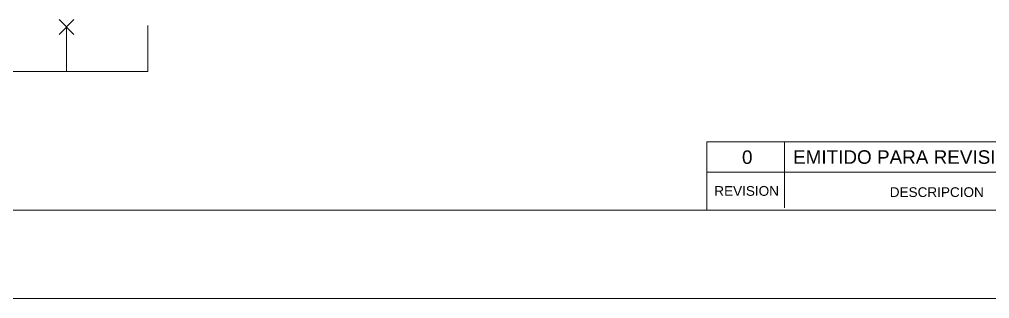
# Model space of a CAD drawing. Header units: millimetres. Extents: x 701 to 3045, y -109 to 653.
# Drawn here: x 1039 to 1214.9, y -6.9 to 43.7 of the extents above; entities that cross this region are included whole.
import ezdxf

# ---------------------------------------------------------------- set-up
doc = ezdxf.new("R2010")
doc.units = ezdxf.units.MM
doc.linetypes.add('XKITLINE00', pattern=[0])
for name, color, linetype, lineweight in [('05 CAUDAL DE MEDICIÓN', 2, 'Continuous', 30), ('G-Text', 2, 'Continuous', 50), ('G-TEXT 5', 3, 'Continuous', 5), ('Hoja del dibujo', 5, 'Continuous', 0), ('Otro tipo de objeto', 4, 'Continuous', 0)]:
    doc.layers.add(name, color=color, linetype=linetype, lineweight=lineweight)
doc.styles.add('ROMAND_BOLD', font='arial.ttf')

msp = doc.modelspace()

# ---------------------------------------------------------------- linework, layer by layer
at = {"color": 7, "linetype": 'Continuous', "lineweight": 0}
for p, q in [((1047.5, 42.39), (1047.5, 34.3)), ((1062.25, 34.3), (1062.25, 42.62)), ((1047.5, 34.3), (1043.39, 34.3)), ((1047.5, 34.3), (1051.61, 34.3))]:
    msp.add_line(p, q, dxfattribs=at)
at = {"color": 3, "linetype": 'Continuous', "lineweight": 0}
msp.add_line((784.73, 34.3), (1062.25, 34.3), dxfattribs=at)
at = {"layer": '05 CAUDAL DE MEDICIÓN', "color": 2}
for p, q in [((1046.15, 41.03), (1048.86, 43.75)), ((1048.86, 41.03), (1046.15, 43.75))]:
    msp.add_line(p, q, dxfattribs=at)
at = {"layer": 'Hoja del dibujo', "color": 5, "linetype": 'XKITLINE00', "lineweight": 0}
msp.add_line((700.78, -6.86), (1543.78, -6.86), dxfattribs=at)
at = {"layer": 'Otro tipo de objeto', "linetype": 'XKITLINE00', "lineweight": 0}
for p, q in [((1163.64, 21.58), (1163.64, 16.07)), ((1163.64, 21.58), (1275.52, 21.58)), ((1177.73, 21.58), (1177.73, 16.07)), ((1163.64, 16.07), (1275.52, 16.07)), ((1163.64, 9.18), (1163.64, 16.07)), ((1177.74, 9.56), (1177.74, 16.07)), ((1527.74, 9.18), (723.83, 9.18)), ((1045.09, 9.18), (1180.41, 9.18)), ((1194.95, 9.18), (1397.43, 9.18))]:
    msp.add_line(p, q, dxfattribs=at)

# ---------------------------------------------------------------- texts
at = {"layer": 'G-Text', "style": 'ROMAND_BOLD'}
for s, height, p in [('0', 2.45, (1170.02, 17.55)), ('EMITIDO PARA REVISIÓN', 2.452, (1179.28, 17.57))]:
    msp.add_text(s, height=height, dxfattribs=at).set_placement(p)
at = {"layer": 'G-TEXT 5', "style": 'ROMAND_BOLD'}
for s, height, p in [(' REVISION', 1.758, (1164.31, 11.77)), ('DESCRIPCION', 1.7584, (1196.82, 11.56))]:
    msp.add_text(s, height=height, dxfattribs=at).set_placement(p)

doc.saveas('drawing.dxf')
